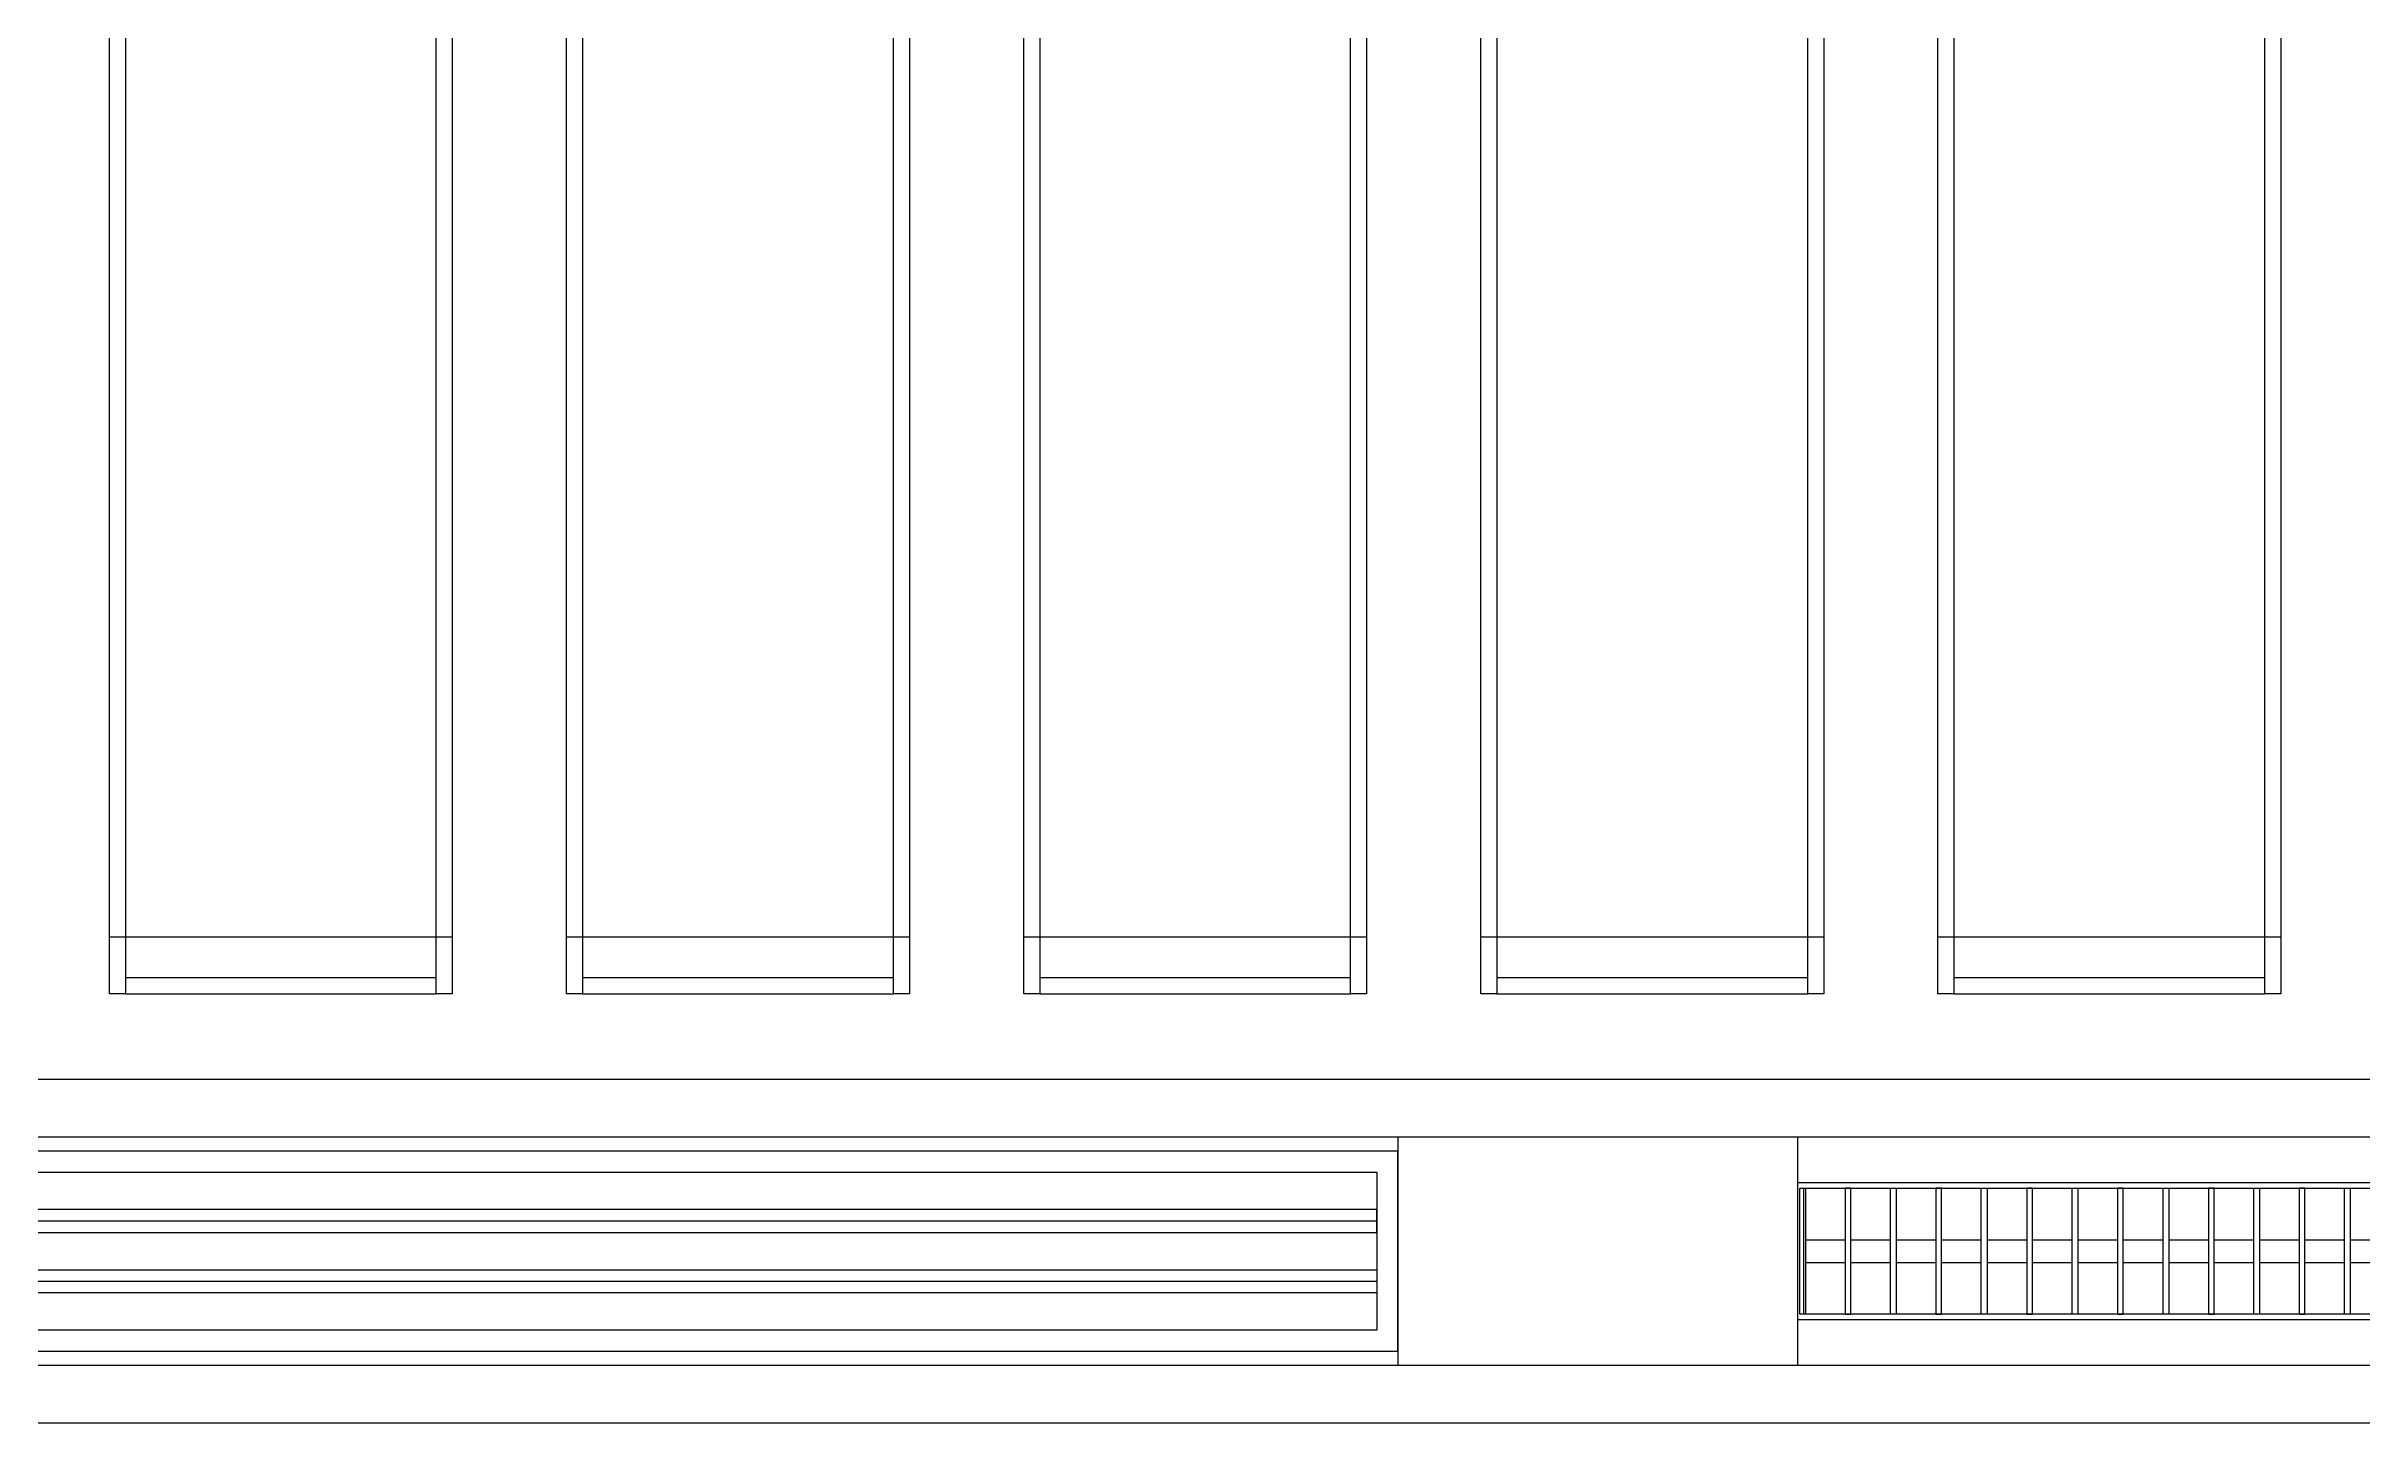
# Model space of a CAD drawing. Header units: millimetres. Extents: x -962357 to -591933, y -35273 to 59420.
# Drawn here: x -650377 to -648351, y 5320 to 6524 of the extents above; entities that cross this region are included whole.
import ezdxf
from ezdxf.enums import TextEntityAlignment as Align

# ---------------------------------------------------------------- set-up
doc = ezdxf.new("R2010")
doc.units = ezdxf.units.MM
for name, color, linetype in [('000 - WIPEOUT', 250, 'Continuous'), ('001 - ASCESSORIES', 251, 'Continuous'), ('A04_TUBE SERIES', 2, 'Continuous'), ('A11_ALU.SOLID SHEET', 2, 'Continuous')]:
    doc.layers.add(name, color=color, linetype=linetype)
doc.layers.add('008 - LIGHTING', color=1, linetype='Continuous', lineweight=9)

# ---------------------------------------------------------------- blocks, each defined once
blk = doc.blocks.new('*U742')
blk.add_point((0, 0))
at = {"layer": 'Defpoints', "color": 250}
blk.add_text('AL.SHEET-HAT-TYPE-C', height=7, rotation=270, dxfattribs=at).set_placement((15, 0), align=Align.BOTTOM_CENTER)
blk.add_wipeout([(0, -100), (350, -100), (350, 100), (0, 100)]).dxf.layer = '000 - WIPEOUT'
at = {"layer": 'A11_ALU.SOLID SHEET', "color": 0}
blk.add_lwpolyline([(0, -100), (350, -100), (350, 100), (0, 100)], close=True, dxfattribs=at)
blk = doc.blocks.new('*U570')
at = {"color": 1}
blk.add_wipeout([(600, -60), (-600, -60), (-600, 60), (600, 60)], dxfattribs=at).dxf.layer = '000 - WIPEOUT'
at = {"layer": '001 - ASCESSORIES', "color": 0}
blk.add_lwpolyline([(600, -60), (-600, -60), (-600, 60), (600, 60)], close=True, dxfattribs=at)
at = {"layer": '001 - ASCESSORIES'}
for points in [[(-593.5, -55), (-598.5, -55), (-598.5, 55), (-593.5, 55)], [(595, -55), (-595, -55), (-595, 55), (595, 55)], [(-558.8, -55), (-553.8, -55), (-553.8, 55), (-558.8, 55)], [(-514, -55), (-519, -55), (-519, 55), (-514, 55)], [(-479.3, -55), (-474.3, -55), (-474.3, 55), (-479.3, 55)], [(-434.6, -55), (-439.6, -55), (-439.6, 55), (-434.6, 55)], [(-399.8, -55), (-394.8, -55), (-394.8, 55), (-399.8, 55)], [(-355.1, -55), (-360.1, -55), (-360.1, 55), (-355.1, 55)], [(-320.4, -55), (-315.4, -55), (-315.4, 55), (-320.4, 55)], [(-275.6, -55), (-280.6, -55), (-280.6, 55), (-275.6, 55)], [(-240.9, -55), (-235.9, -55), (-235.9, 55), (-240.9, 55)], [(-196.2, -55), (-201.2, -55), (-201.2, 55), (-196.2, 55)], [(-161.4, -55), (-156.4, -55), (-156.4, 55), (-161.4, 55)], [(-116.7, -55), (-121.7, -55), (-121.7, 55), (-116.7, 55)], [(-82, -55), (-77, -55), (-77, 55), (-82, 55)], [(-37.2, -55), (-42.2, -55), (-42.2, 55), (-37.2, 55)], [(-2.5, -55), (2.5, -55), (2.5, 55), (-2.5, 55)], [(42.2, -55), (37.2, -55), (37.2, 55), (42.2, 55)], [(77, -55), (82, -55), (82, 55), (77, 55)], [(121.7, -55), (116.7, -55), (116.7, 55), (121.7, 55)], [(156.4, -55), (161.4, -55), (161.4, 55), (156.4, 55)], [(201.2, -55), (196.2, -55), (196.2, 55), (201.2, 55)], [(235.9, -55), (240.9, -55), (240.9, 55), (235.9, 55)], [(280.6, -55), (275.6, -55), (275.6, 55), (280.6, 55)], [(315.4, -55), (320.4, -55), (320.4, 55), (315.4, 55)], [(360.1, -55), (355.1, -55), (355.1, 55), (360.1, 55)], [(394.8, -55), (399.8, -55), (399.8, 55), (394.8, 55)], [(439.6, -55), (434.6, -55), (434.6, 55), (439.6, 55)], [(474.3, -55), (479.3, -55), (479.3, 55), (474.3, 55)], [(519, -55), (514, -55), (514, 55), (519, 55)], [(553.8, -55), (558.8, -55), (558.8, 55), (553.8, 55)], [(598.5, -55), (593.5, -55), (593.5, 55), (598.5, 55)]]:
    blk.add_lwpolyline(points, close=True, dxfattribs=at)
for points in [[(-593.5, 10), (-558.8, 10)], [(-553.8, 10), (-519, 10)], [(-514, 10), (-479.3, 10)], [(-474.3, 10), (-439.6, 10)], [(-434.6, 10), (-399.8, 10)], [(-394.8, 10), (-360.1, 10)], [(-355.1, 10), (-320.4, 10)], [(-315.4, 10), (-280.6, 10)], [(-275.6, 10), (-240.9, 10)], [(-235.9, 10), (-201.2, 10)], [(-196.2, 10), (-161.4, 10)], [(-156.4, 10), (-121.7, 10)], [(-116.7, 10), (-82, 10)], [(-77, 10), (-42.2, 10)], [(-37.2, 10), (-2.5, 10)], [(2.5, 10), (37.2, 10)], [(42.2, 10), (77, 10)], [(82, 10), (116.7, 10)], [(121.7, 10), (156.4, 10)], [(161.4, 10), (196.2, 10)], [(201.2, 10), (235.9, 10)], [(240.9, 10), (275.6, 10)], [(280.6, 10), (315.4, 10)], [(320.4, 10), (355.1, 10)], [(360.1, 10), (394.8, 10)], [(399.8, 10), (434.6, 10)], [(439.6, 10), (474.3, 10)], [(479.3, 10), (514, 10)], [(519, 10), (553.8, 10)], [(558.8, 10), (593.5, 10)], [(-593.5, -10), (-558.8, -10)], [(-553.8, -10), (-519, -10)], [(-514, -10), (-479.3, -10)], [(-474.3, -10), (-439.6, -10)], [(-434.6, -10), (-399.8, -10)], [(-394.8, -10), (-360.1, -10)], [(-355.1, -10), (-320.4, -10)], [(-315.4, -10), (-280.6, -10)], [(-275.6, -10), (-240.9, -10)], [(-235.9, -10), (-201.2, -10)], [(-196.2, -10), (-161.4, -10)], [(-156.4, -10), (-121.7, -10)], [(-116.7, -10), (-82, -10)], [(-77, -10), (-42.2, -10)], [(-37.2, -10), (-2.5, -10)], [(2.5, -10), (37.2, -10)], [(42.2, -10), (77, -10)], [(82, -10), (116.7, -10)], [(121.7, -10), (156.4, -10)], [(161.4, -10), (196.2, -10)], [(201.2, -10), (235.9, -10)], [(240.9, -10), (275.6, -10)], [(280.6, -10), (315.4, -10)], [(320.4, -10), (355.1, -10)], [(360.1, -10), (394.8, -10)], [(399.8, -10), (434.6, -10)], [(439.6, -10), (474.3, -10)], [(479.3, -10), (514, -10)], [(519, -10), (553.8, -10)], [(558.8, -10), (593.5, -10)]]:
    blk.add_lwpolyline(points, dxfattribs=at)
blk = doc.blocks.new('*U526')
at = {"layer": '001 - ASCESSORIES', "color": 0, "linetype": 'ByBlock'}
blk.add_lwpolyline([(800, 87.5), (-800, 87.5), (-800, -87.5), (800, -87.5)], close=True, dxfattribs=at)
at = {"layer": '001 - ASCESSORIES', "linetype": 'ByBlock'}
for points in [[(-781.5, 69), (781.5, 69), (781.5, -69), (-781.5, -69)], [(781.5, 36.3), (-781.5, 36.3), (-781.5, 16.3), (781.5, 16.3)], [(-781.5, -16.3), (781.5, -16.3), (781.5, -36.3), (-781.5, -36.3)]]:
    blk.add_lwpolyline(points, close=True, dxfattribs=at)
for points in [[(781.5, 26.3), (-781.5, 26.3)], [(-781.5, -26.3), (781.5, -26.3)]]:
    blk.add_lwpolyline(points, dxfattribs=at)
blk = doc.blocks.new('*U734')
blk.add_wipeout([(-25, 0), (25, 0), (25, 81755), (-25, 81755)]).dxf.layer = '000 - WIPEOUT'
at = {"layer": 'A04_TUBE SERIES', "color": 0}
blk.add_lwpolyline([(-25, 0), (25, 0), (25, 81755), (-25, 81755)], close=True, dxfattribs=at)
at = {"layer": 'Defpoints', "color": 250, "flags": 1}
blk.add_attdef('EXTR.OVL-LENGTH_', (-33.1, -9), '', height=5, dxfattribs=at)
blk = doc.blocks.new('*U731')
blk.add_wipeout([(-25, 0), (25, 0), (25, 81755), (-25, 81755)]).dxf.layer = '000 - WIPEOUT'
at = {"layer": 'A04_TUBE SERIES', "color": 0}
blk.add_lwpolyline([(-25, 0), (25, 0), (25, 81755), (-25, 81755)], close=True, dxfattribs=at)
at = {"layer": 'Defpoints', "color": 250, "flags": 1}
blk.add_attdef('EXTR.OVL-LENGTH_', (-33.1, -9), '', height=5, dxfattribs=at)
blk = doc.blocks.new('*U615')
for p, q in [((-825.3, -32350), (-825.3, -32050)), ((-825.3, -32750), (-825.3, -32450)), ((-825.3, -33150), (-825.3, -32850)), ((-825.3, -33550), (-825.3, -33250)), ((-825.3, -33950), (-825.3, -33650))]:
    blk.add_line(p, q)
at = {"layer": 'A11_ALU.SOLID SHEET', "color": 0}
for points in [[(-875, -32050), (875, -32050), (875, -32064), (-875, -32064)], [(-875, -32336), (-861, -32336), (-861, -32064), (-875, -32064)], [(-875, -32336), (875, -32336), (875, -32350), (-875, -32350)], [(-875, -32450), (875, -32450), (875, -32464), (-875, -32464)], [(-875, -32736), (-861, -32736), (-861, -32464), (-875, -32464)], [(-875, -32736), (875, -32736), (875, -32750), (-875, -32750)], [(-875, -32850), (875, -32850), (875, -32864), (-875, -32864)], [(-875, -33136), (-861, -33136), (-861, -32864), (-875, -32864)], [(-875, -33136), (875, -33136), (875, -33150), (-875, -33150)], [(-875, -33250), (875, -33250), (875, -33264), (-875, -33264)], [(-875, -33536), (-861, -33536), (-861, -33264), (-875, -33264)], [(-875, -33536), (875, -33536), (875, -33550), (-875, -33550)], [(-875, -33650), (875, -33650), (875, -33664), (-875, -33664)], [(-875, -33936), (-861, -33936), (-861, -33664), (-875, -33664)], [(-875, -33936), (875, -33936), (875, -33950), (-875, -33950)]]:
    blk.add_lwpolyline(points, close=True, dxfattribs=at)
blk = doc.blocks.new('*U856')
at = {"layer": 'A11_ALU.SOLID SHEET', "color": 0, "linetype": 'ByBlock', "rotation": 90}
blk.add_blockref('*U615', (62308.5, 2990), dxfattribs=at)
at = {"layer": 'A11_ALU.SOLID SHEET', "color": 1}
blk.add_blockref('*U742', (95486, 1890), dxfattribs=at)
at = {"layer": '008 - LIGHTING'}
for name, p in [('*U526', (94686, 1890)), ('*U570', (96436, 1890))]:
    blk.add_blockref(name, p, dxfattribs=at)
at = {"layer": 'A04_TUBE SERIES', "color": 0, "linetype": 'ByBlock', "rotation": 270}
for name, p in [('*U734', (21303.5, 2015)), ('*U731', (21303.5, 1765))]:
    blk.add_blockref(name, p, dxfattribs=at)

msp = doc.modelspace()

# ---------------------------------------------------------------- block references
at = {"layer": 'A11_ALU.SOLID SHEET', "color": 2}
msp.add_blockref('*U856', (-744680, 3580), dxfattribs=at)

doc.saveas('drawing.dxf')
